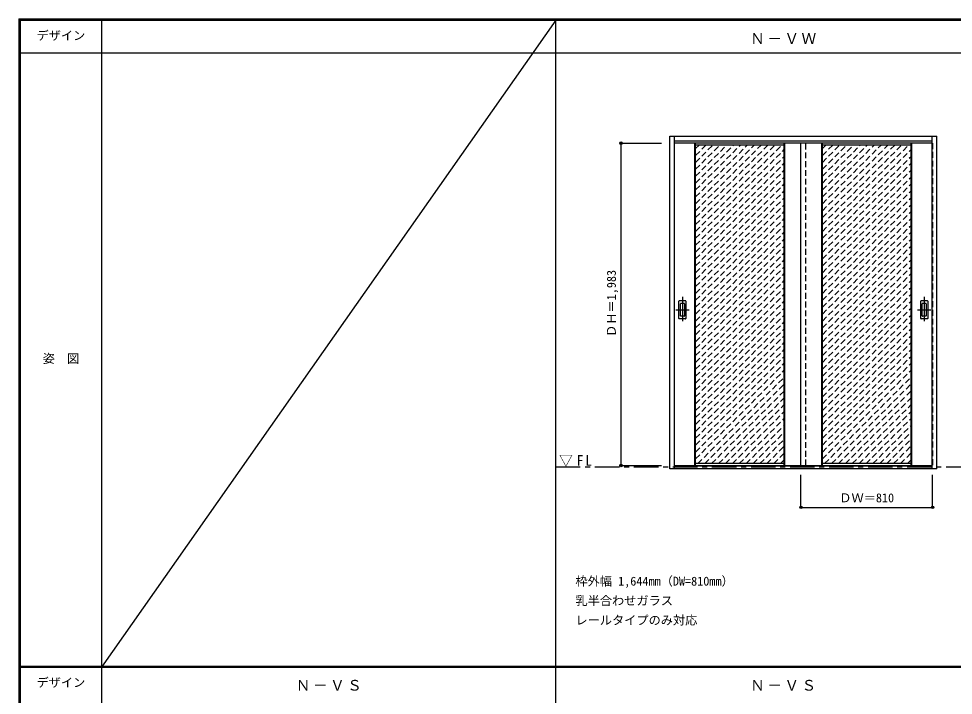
# Model space of a CAD drawing. Units: millimetres, scale not verified. Extents: x -6000 to 5700, y -4307 to 4260.
# Drawn here: x -6000 to -250, y 12 to 4175 of the extents above; entities that cross this region are included whole.
import ezdxf
from ezdxf.enums import TextEntityAlignment as Align

# ---------------------------------------------------------------- set-up
doc = ezdxf.new("R2010")
doc.units = ezdxf.units.MM
doc.header["$LTSCALE"] = 30
doc.header["$PDMODE"] = 32
doc.header["$PDSIZE"] = 15
doc.linetypes.add('CHAIN1', pattern=[8, 5, -1, 1, -1])
doc.linetypes.add('DASHED1', pattern=[1.8, 1.2, -0.6])
for name, color, linetype in [('0-0_補助線', 7, 'CHAIN1'), ('0-1_通り芯', 4, 'CHAIN1'), ('0-2_扉', 4, 'DASHED1'), ('0-3_仕上げ', 7, 'Continuous'), ('0-4_枠', 3, 'Continuous'), ('0-6_引手', 3, 'Continuous'), ('0-A_文字', 7, 'Continuous'), ('0-B_寸法', 7, 'Continuous'), ('0-C_ハッチ', 4, 'DASHED1'), ('F-1_枠', 6, 'Continuous'), ('F-A_文字', 7, 'Continuous')]:
    doc.layers.add(name, color=color, linetype=linetype)
doc.styles.add('ＭＳ ゴシック', font='')
doc.styles.get('ＭＳ ゴシック').set_extended_font_data('MS Gothic')

msp = doc.modelspace()

# ---------------------------------------------------------------- linework, layer by layer
at = {"layer": '0-0_補助線'}
msp.add_line((-2695, 1418), (5690, 1418), dxfattribs=at)
at = {"layer": '0-1_通り芯'}
for p, q in [((-1917, 2464.5), (-1917, 2302.5)), ((-429, 2464.5), (-429, 2302.5)), ((-1958, 2383.5), (-1876, 2383.5)), ((-470, 2383.5), (-388, 2383.5))]:
    msp.add_line(p, q, dxfattribs=at)
at = {"layer": '0-2_扉'}
for p, q in [((-1968, 3409), (-1968, 1426)), ((-1965, 3409), (-1968, 3409)), ((-1158, 1426), (-1158, 3409)), ((-381, 3409), (-378, 3409)), ((-1968, 1426), (-1965, 1426))]:
    msp.add_line(p, q, dxfattribs=at)
at = {"layer": '0-2_扉', "color": 3, "linetype": 'Continuous'}
for p, q in [((-381, 3409), (-1965, 3409)), ((-1188, 1426), (-1188, 3409)), ((-1965, 1426), (-381, 1426))]:
    msp.add_line(p, q, dxfattribs=at)
at = {"layer": '0-2_扉'}
msp.add_lwpolyline([(-378, 3409), (-378, 1426), (-381, 1426)], dxfattribs=at)
at = {"layer": '0-3_仕上げ'}
for p, q in [((-1840, 1426), (-1840, 3409)), ((-1836, 1426), (-1836, 3409)), ((-1290, 1426), (-1290, 3409)), ((-1286, 1426), (-1286, 3409)), ((-1060, 1426), (-1060, 3409)), ((-1056, 1426), (-1056, 3409)), ((-510, 1426), (-510, 3409)), ((-506, 1426), (-506, 3409))]:
    msp.add_line(p, q, dxfattribs=at)
at = {"layer": '0-3_仕上げ', "color": 3}
for p, q in [((-1290, 3397), (-1836, 3397)), ((-510, 3397), (-1056, 3397)), ((-1290, 1438), (-1836, 1438)), ((-510, 1438), (-1056, 1438))]:
    msp.add_line(p, q, dxfattribs=at)
at = {"layer": '0-4_枠'}
for p, q in [((-1995, 1406), (-1995, 3453)), ((-1995, 3453), (-351, 3453)), ((-1965, 1406), (-1965, 3453)), ((-381, 1426.54), (-381, 3453)), ((-351, 1406), (-351, 3453)), ((-1965, 3423), (-381, 3423)), ((-351, 1406), (-1995, 1406)), ((-381, 1421), (-1965, 1421))]:
    msp.add_line(p, q, dxfattribs=at)
msp.add_lwpolyline([(-381, 1406), (-381, 1426.2), (-381, 1426.54)], dxfattribs=at)
at = {"layer": '0-6_引手'}
for p, q in [((-1938, 2330), (-1938, 2437)), ((-1897.5, 2438.5), (-1936.5, 2438.5)), ((-1896, 2437), (-1896, 2330)), ((-450, 2330), (-450, 2437)), ((-409.5, 2438.5), (-448.5, 2438.5)), ((-408, 2437), (-408, 2330)), ((-1897.5, 2328.5), (-1936.5, 2328.5)), ((-409.5, 2328.5), (-448.5, 2328.5))]:
    msp.add_line(p, q, dxfattribs=at)
at = {"layer": '0-6_引手', "color": 7}
for p, q in [((-1929.5, 2346), (-1929.5, 2421)), ((-1906, 2422.5), (-1928, 2422.5)), ((-1904.5, 2421), (-1904.5, 2346)), ((-441.5, 2346), (-441.5, 2421)), ((-418, 2422.5), (-440, 2422.5)), ((-416.5, 2421), (-416.5, 2346)), ((-1906, 2344.5), (-1928, 2344.5)), ((-418, 2344.5), (-440, 2344.5))]:
    msp.add_line(p, q, dxfattribs=at)
at = {"layer": '0-6_引手'}
for centre, start, end in [((-1936.5, 2437), 90, 180), ((-1897.5, 2437), 0, 90), ((-448.5, 2437), 90, 180), ((-409.5, 2437), 0, 90), ((-1936.5, 2330), 180, 270), ((-1897.5, 2330), 270, 0), ((-448.5, 2330), 180, 270), ((-409.5, 2330), 270, 0)]:
    msp.add_arc(centre, 1.5, start, end, dxfattribs=at)
at = {"layer": '0-6_引手', "color": 7}
for centre, start, end in [((-1928, 2421), 90, 180), ((-1906, 2421), 0, 90), ((-440, 2421), 90, 180), ((-418, 2421), 0, 90), ((-1928, 2346), 180, 270), ((-1906, 2346), 270, 0), ((-440, 2346), 180, 270), ((-418, 2346), 270, 0)]:
    msp.add_arc(centre, 1.5, start, end, dxfattribs=at)
at = {"layer": '0-B_寸法', "color": 4}
for p, q in [((-2295, 3409), (-2045, 3409)), ((-2295, 3409), (-2295, 1426)), ((-2295, 1426), (-2045, 1426)), ((-1188, 1168), (-1188, 1368)), ((-378, 1168), (-378, 1368)), ((-1188, 1168), (-378, 1168))]:
    msp.add_line(p, q, dxfattribs=at)
at = {"layer": '0-B_寸法'}
for p in [(-2295, 3409), (-2295, 1426), (-1188, 1168), (-378, 1168)]:
    msp.add_point(p, dxfattribs=at)
at = {"layer": '0-C_ハッチ'}
for p, q in [((-1836, 3375.59), (-1814.59, 3397)), ((-1836, 2866.47), (-1305.47, 3397)), ((-1836, 2908.9), (-1347.9, 3397)), ((-1836, 2951.33), (-1390.33, 3397)), ((-1836, 2993.75), (-1432.75, 3397)), ((-1836, 3036.18), (-1475.18, 3397)), ((-1836, 3078.61), (-1517.61, 3397)), ((-1836, 3121.03), (-1560.03, 3397)), ((-1836, 3163.46), (-1602.46, 3397)), ((-1836, 3205.89), (-1644.89, 3397)), ((-1836, 3248.31), (-1687.31, 3397)), ((-1836, 3290.74), (-1729.74, 3397)), ((-1836, 3333.16), (-1772.16, 3397)), ((-1056, 3375.59), (-1034.59, 3397)), ((-1056, 2866.47), (-525.47, 3397)), ((-1056, 2908.9), (-567.9, 3397)), ((-1056, 2951.33), (-610.33, 3397)), ((-1056, 2993.75), (-652.75, 3397)), ((-1056, 3036.18), (-695.18, 3397)), ((-1056, 3078.61), (-737.61, 3397)), ((-1056, 3121.03), (-780.03, 3397)), ((-1056, 3163.46), (-822.46, 3397)), ((-1056, 3205.89), (-864.89, 3397)), ((-1056, 3248.31), (-907.31, 3397)), ((-1056, 3290.74), (-949.74, 3397)), ((-1056, 3333.16), (-992.16, 3397)), ((-1836, 2824.05), (-1290, 3370.05)), ((-1056, 2824.05), (-510, 3370.05)), ((-1836, 2781.62), (-1290, 3327.62)), ((-1836, 2739.19), (-1290, 3285.19)), ((-1056, 2781.62), (-510, 3327.62)), ((-1056, 2739.19), (-510, 3285.19)), ((-1836, 2696.77), (-1290, 3242.77)), ((-1056, 2696.77), (-510, 3242.77)), ((-1836, 2654.34), (-1290, 3200.34)), ((-1056, 2654.34), (-510, 3200.34)), ((-1836, 2611.92), (-1290, 3157.92)), ((-1836, 2569.49), (-1290, 3115.49)), ((-1056, 2611.92), (-510, 3157.92)), ((-1056, 2569.49), (-510, 3115.49)), ((-1836, 2527.06), (-1290, 3073.06)), ((-1056, 2527.06), (-510, 3073.06)), ((-1836, 2484.64), (-1290, 3030.64)), ((-1056, 2484.64), (-510, 3030.64)), ((-1836, 2442.21), (-1290, 2988.21)), ((-1836, 2399.78), (-1290, 2945.78)), ((-1056, 2442.21), (-510, 2988.21)), ((-1056, 2399.78), (-510, 2945.78)), ((-1836, 2357.36), (-1290, 2903.36)), ((-1056, 2357.36), (-510, 2903.36)), ((-1836, 2314.93), (-1290, 2860.93)), ((-1836, 2272.5), (-1290, 2818.5)), ((-1056, 2314.93), (-510, 2860.93)), ((-1056, 2272.5), (-510, 2818.5)), ((-1836, 2230.08), (-1290, 2776.08)), ((-1056, 2230.08), (-510, 2776.08)), ((-1836, 2187.65), (-1290, 2733.65)), ((-1056, 2187.65), (-510, 2733.65)), ((-1836, 2145.23), (-1290, 2691.23)), ((-1836, 2102.8), (-1290, 2648.8)), ((-1056, 2145.23), (-510, 2691.23)), ((-1056, 2102.8), (-510, 2648.8)), ((-1836, 2060.37), (-1290, 2606.37)), ((-1056, 2060.37), (-510, 2606.37)), ((-1836, 2017.95), (-1290, 2563.95)), ((-1056, 2017.95), (-510, 2563.95)), ((-1836, 1975.52), (-1290, 2521.52)), ((-1836, 1933.09), (-1290, 2479.09)), ((-1056, 1975.52), (-510, 2521.52)), ((-1056, 1933.09), (-510, 2479.09)), ((-1836, 1890.67), (-1290, 2436.67)), ((-1056, 1890.67), (-510, 2436.67)), ((-1836, 1848.24), (-1290, 2394.24)), ((-1056, 1848.24), (-510, 2394.24)), ((-1836, 1805.81), (-1290, 2351.81)), ((-1836, 1763.39), (-1290, 2309.39)), ((-1056, 1805.81), (-510, 2351.81)), ((-1056, 1763.39), (-510, 2309.39)), ((-1836, 1720.96), (-1290, 2266.96)), ((-1056, 1720.96), (-510, 2266.96)), ((-1836, 1678.53), (-1290, 2224.53)), ((-1056, 1678.53), (-510, 2224.53)), ((-1836, 1636.11), (-1290, 2182.11)), ((-1836, 1593.68), (-1290, 2139.68)), ((-1056, 1636.11), (-510, 2182.11)), ((-1056, 1593.68), (-510, 2139.68)), ((-1836, 1551.26), (-1290, 2097.26)), ((-1056, 1551.26), (-510, 2097.26)), ((-1836, 1508.83), (-1290, 2054.83)), ((-1836, 1466.4), (-1290, 2012.4)), ((-1056, 1508.83), (-510, 2054.83)), ((-1056, 1466.4), (-510, 2012.4)), ((-1821.98, 1438), (-1290, 1969.98)), ((-1041.98, 1438), (-510, 1969.98)), ((-1779.55, 1438), (-1290, 1927.55)), ((-999.55, 1438), (-510, 1927.55)), ((-1737.12, 1438), (-1290, 1885.12)), ((-1694.7, 1438), (-1290, 1842.7)), ((-957.12, 1438), (-510, 1885.12)), ((-914.7, 1438), (-510, 1842.7)), ((-1652.27, 1438), (-1290, 1800.27)), ((-872.27, 1438), (-510, 1800.27)), ((-1609.84, 1438), (-1290, 1757.84)), ((-829.84, 1438), (-510, 1757.84)), ((-1567.42, 1438), (-1290, 1715.42)), ((-1524.99, 1438), (-1290, 1672.99)), ((-787.42, 1438), (-510, 1715.42)), ((-744.99, 1438), (-510, 1672.99)), ((-1482.57, 1438), (-1290, 1630.56)), ((-702.57, 1438), (-510, 1630.56)), ((-1440.14, 1438), (-1290, 1588.14)), ((-660.14, 1438), (-510, 1588.14)), ((-1397.71, 1438), (-1290, 1545.71)), ((-1355.29, 1438), (-1290, 1503.29)), ((-617.71, 1438), (-510, 1545.71)), ((-575.29, 1438), (-510, 1503.29)), ((-1312.86, 1438), (-1290, 1460.86)), ((-532.86, 1438), (-510, 1460.86))]:
    msp.add_line(p, q, dxfattribs=at)
at = {"layer": 'F-1_枠'}
for p, q in [((-6000, 4175), (5700, 4175)), ((-6000, 4175), (-6000, -4205)), ((-6000, 4170), (5700, 4170)), ((-6000, 4165), (5700, 4165)), ((-5995, 4175), (-5995, -4205)), ((-5990, 4175), (-5990, -4205)), ((-5490, 4175), (-5490, -3790)), ((-2695, -3790), (-2695, 4175)), ((-6000, 3965), (5700, 3965)), ((-6000, 190.5), (5700, 190.5)), ((-6000, 187.5), (5700, 187.5)), ((-6000, 184.5), (5700, 184.5))]:
    msp.add_line(p, q, dxfattribs=at)
at = {"layer": 'F-A_文字'}
msp.add_line((-2695, 4165), (-5490, 184.5), dxfattribs=at)

# ---------------------------------------------------------------- texts
at = {"layer": '0-A_文字', "style": 'ＭＳ ゴシック'}
for s, p in [('枠外幅 1,644mm（DW=810mm）', (-2575, 670.5)), ('乳半合わせガラス', (-2575, 550.5)), ('レールタイプのみ対応', (-2575, 430.5))]:
    msp.add_text(s, height=54.99, dxfattribs=at).set_placement(p, align=Align.BOTTOM_LEFT)
at = {"layer": '0-A_文字', "char_height": 65.98, "attachment_point": 7, "style": 'ＭＳ ゴシック'}
for s, insert in [('\\T1.17;Ｎ－ＶＷ', (-1500, 4020)), ('\\T1.26;\\W0.95;▽FL', (-2676.25, 1418)), ('\\T1.17;Ｎ－ＶＳ', (-4295, 39.5)), ('\\T1.17;Ｎ－ＶＳ', (-1500, 39.5))]:
    msp.add_mtext(s, dxfattribs=dict(at, insert=insert))
at = {"layer": '0-B_寸法', "style": 'ＭＳ ゴシック'}
msp.add_text('ＤＨ＝1,983', height=54.99, rotation=90, dxfattribs=at).set_placement((-2310, 2217.25), align=Align.BOTTOM_LEFT)
msp.add_text('ＤＷ＝810', height=54.99, dxfattribs=at).set_placement((-951.75, 1183), align=Align.BOTTOM_LEFT)
at = {"layer": 'F-A_文字', "style": 'ＭＳ ゴシック'}
for s, p in [('デザイン', (-5890, 4027.5)), ('姿\u3000図', (-5852.5, 2040.25)), ('デザイン', (-5890, 47))]:
    msp.add_text(s, height=54.99, dxfattribs=at).set_placement(p, align=Align.BOTTOM_LEFT)

doc.saveas('drawing.dxf')
